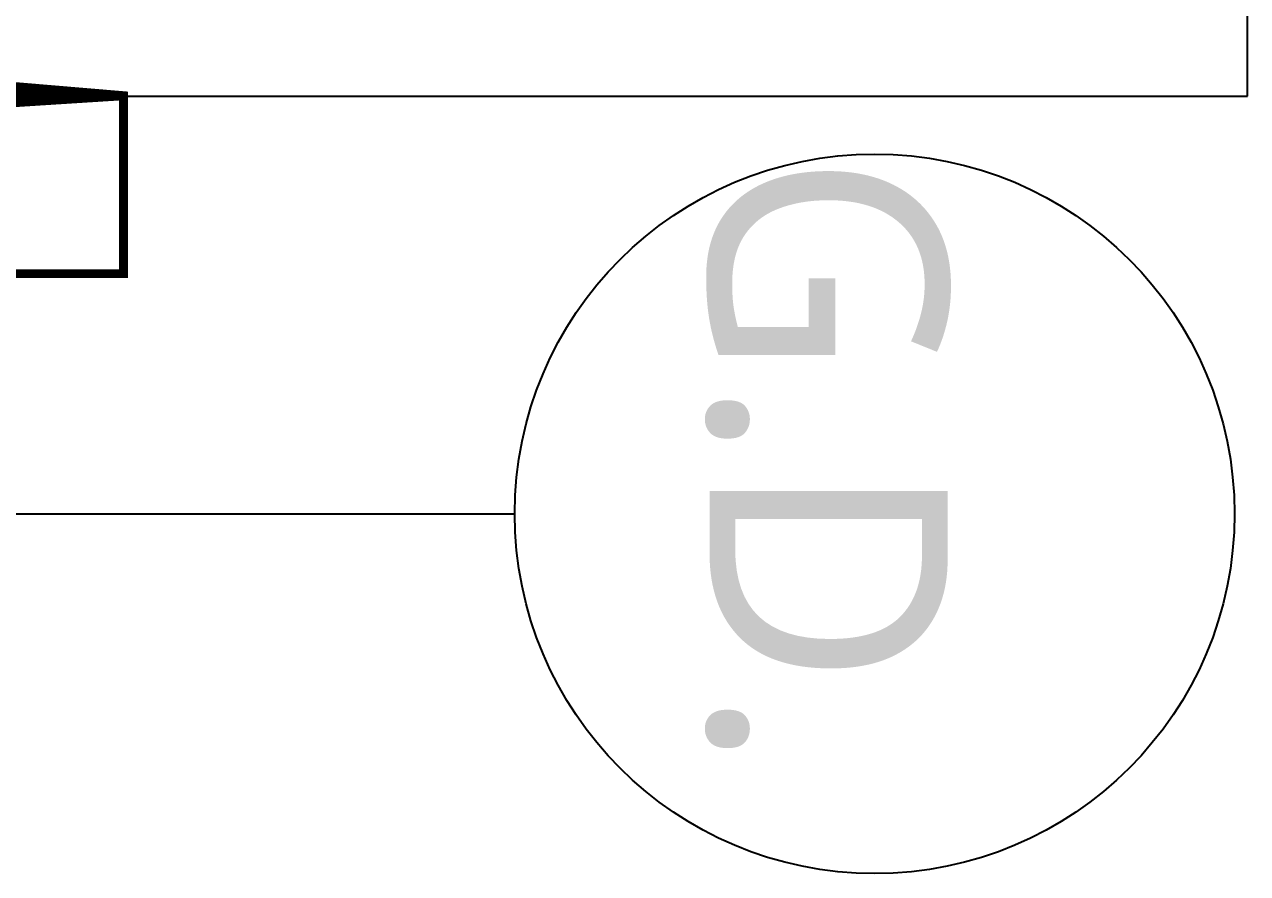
# Model space of a CAD drawing. Extents: x 386248 to 427517, y 4539405 to 4542296.
# Drawn here: x 388047.77 to 388057.68, y 4540841.41 to 4540848.3 of the extents above; entities that cross this region are included whole.
import ezdxf

# ---------------------------------------------------------------- set-up
doc = ezdxf.new("R2010")
doc.units = 0
doc.layers.add('A_ÇATI', color=4, linetype='Continuous')
for name, color, linetype, lineweight in [('DIŞ 2', 167, 'Continuous', 25), ('GOR1', 51, 'Continuous', 25), ('tefris', 6, 'Continuous', 15)]:
    doc.layers.add(name, color=color, linetype=linetype, lineweight=lineweight)
doc.styles.add('MAHAL_ADI', font='trebuc.ttf')

# ---------------------------------------------------------------- blocks, each defined once
blk = doc.blocks.new('G$C7BCEB638')
at = {"layer": 'A_ÇATI', "color": 251}
for p, q in [((139.1111742560752, 38.1005318146199, 14.1577920000003), (139.1111742532812, 246.6005318155512, 14.1577920000003)), ((30.11117430729792, 38.1005318146199, 14.1577920000003), (139.1111742560752, 38.1005318146199, 14.1577920000003)), ((79.14228323521093, 24.5514255668968), (115.3533244640566, 24.55142556969076))]:
    blk.add_line(p, q, dxfattribs=at)
blk.add_circle((127.0210398253985, 24.55142556875944), 11.66771536056876, dxfattribs=at)
at = {"layer": 'tefris', "color": 251, "linetype": 'ByBlock', "const_width": 0.2880000000004658, "elevation": 14.1577920000003}
blk.add_lwpolyline([(102.6663977974094, 38.10053181555122), (102.6663977964781, 32.34053181391209), (91.14639779692516, 32.34053181577474), (91.14639779599383, 38.10053181368858), (102.6663977974094, 38.10053181555122)], dxfattribs=at)
at = {"layer": 'A_ÇATI', "color": 251, "linetype": 'Continuous', "style": 'MAHAL_ADI'}
blk.add_text('G.D.', height=7.720875843236189, rotation=270, dxfattribs=at).set_placement((121.6682071411051, 36.28033301606774, -0.3146175999999929))
blk = doc.blocks.new('G$C4DAE90D5')
at = {"layer": 'DIŞ 2'}
blk.add_blockref('G$C7BCEB638', (2645.10655670776, 1971.067323088646), dxfattribs=at)

msp = doc.modelspace()

# ---------------------------------------------------------------- block references
at = {"layer": 'GOR1', "xscale": 0.25, "yscale": 0.25, "zscale": 0.25}
msp.add_blockref('G$C4DAE90D5', (387361.6248017561, 4540345.423474962), dxfattribs=at)

doc.saveas('drawing.dxf')
